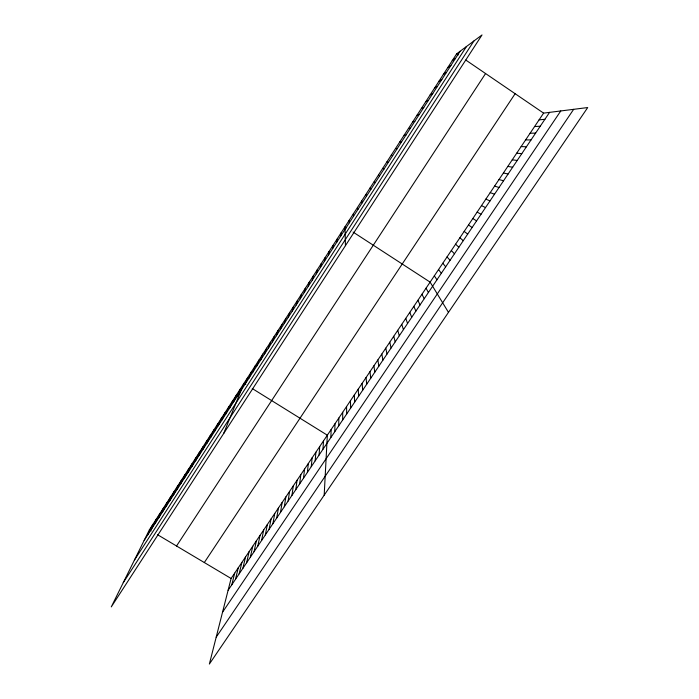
<?xml version="1.0" encoding="UTF-8"?>
<svg xmlns="http://www.w3.org/2000/svg" width="699" height="699" viewBox="0 0 699 699"><rect width="100%" height="100%" fill="white"/><g stroke="black" fill="none" stroke-linecap="round" stroke-linejoin="round"><path stroke-width="1.05" d="M342.693 419.916L342.702 412.296M338.727 425.813L338.84 418.037M340.92 235.773L340.972 233.038M334.777 431.694L334.996 423.769M330.837 437.557L331.16 429.483M324.187 495.163L327.333 435.189L252.26 388.548M336.796 242.151L336.97 239.241M322.973 449.239L323.515 440.868M319.067 455.049L319.705 446.539M315.162 460.851L315.904 452.201M332.689 248.512L332.969 245.428M311.265 466.644L312.112 457.845M307.385 472.41L308.338 463.472M303.515 478.168L304.563 469.09M328.591 254.864L328.993 251.596M299.653 483.918L300.806 474.691M295.799 489.641L297.049 480.274M291.955 495.355L293.309 485.849M324.502 261.19L325.018 257.756M288.119 501.052L289.578 491.406M284.301 506.74L285.856 496.945M280.482 512.402L282.143 502.476M276.682 518.064L278.438 507.998M320.422 267.499L321.051 263.89M272.89 523.7L274.742 513.503M269.106 529.326L271.055 518.99M265.332 534.936L267.376 524.468M316.359 273.798L317.101 270.015M261.566 540.537L263.706 529.929M257.809 546.12L260.045 535.382M312.304 280.072L313.161 276.122M254.06 551.686L256.402 540.816M250.329 557.243L252.758 546.234M246.598 562.782L249.124 551.642M242.885 568.304L245.506 557.042M308.259 286.328L309.229 282.213M239.172 573.818L241.889 562.424M235.476 579.322L238.28 567.789M231.788 584.801L234.689 573.145M304.231 292.575L305.306 288.285M543.604 113.124L231.098 578.484L209.368 664.05L587.719 107.55L543.604 113.124L465.77 60.035M300.212 298.805L301.391 294.349M296.201 305.009L297.494 300.395M292.199 311.204L293.606 306.415M288.206 317.381L289.718 312.427M284.231 323.541L285.847 318.429M280.264 329.683L281.994 324.406M276.306 335.808L278.141 330.374M272.357 341.925L274.296 336.324M268.425 348.015L270.469 342.257M264.493 354.096L266.651 348.181M260.578 360.16L262.833 354.078M256.673 366.206L259.032 359.968M252.776 372.235L255.24 365.839M248.896 378.246L251.465 371.702M245.017 384.249L247.691 377.547M223.663 433.529L243.925 383.375L245.777 384.52M237.302 396.202L240.176 389.186M233.457 402.152L236.428 394.987M229.622 408.085L232.697 400.772M225.803 414.009L228.975 406.538M221.985 419.907L225.261 412.296M218.184 425.796L221.557 418.028M214.392 431.676L217.861 423.76M210.609 437.53L214.174 429.466M206.834 443.376L210.495 435.162M203.068 449.204L206.825 440.851M199.311 455.014L203.164 446.512M195.563 460.816L199.521 452.166M191.832 466.6L195.877 457.81M188.11 472.367L192.251 463.428M184.387 478.116L188.625 469.046M180.683 483.857L185.017 474.638M176.987 489.58L181.408 480.222M173.3 495.294L177.817 485.788M169.621 500.982L174.226 491.345M165.951 506.661L170.652 496.884M162.29 512.332L167.087 502.415M158.647 517.985L163.522 507.928M155.003 523.621L159.975 513.424M151.377 529.239L156.436 518.911M147.751 534.849L152.898 524.381M149.376 529.842L111.281 606.898L482.022 34.95L456.657 53.823L149.376 529.842L151.194 530.925M144.143 540.441L460.082 51.272M134.374 560.187L466.513 46.484M123.26 582.66L473.922 40.97M176.532 546.006L485.569 73.544M204.318 562.546L515.128 93.701M228.11 590.271L549.571 112.364M222.535 612.219L560.773 110.949M216.192 637.173L573.661 109.324M452.209 60.708L455.495 58.375M447.779 67.576L450.925 65.453M443.358 74.426L446.364 72.513M438.946 81.259L441.82 79.546M434.551 88.074L437.286 86.562M430.165 94.863L432.768 93.561M425.796 101.635L428.26 100.542M421.436 108.389L423.769 107.497M417.085 115.125L419.286 114.435M412.751 121.844L414.822 121.346M408.426 128.537L410.365 128.249M539.086 119.852L544.905 119.293M534.578 126.554L540.266 126.204M404.109 135.222L405.927 135.125M530.087 133.247L535.626 133.09M525.604 139.914L531.013 139.957M521.139 146.572L526.399 146.807M399.811 141.88L401.497 141.984M516.683 153.203L521.812 153.64M512.245 159.818L517.225 160.447M507.815 166.414L512.664 167.236M395.529 148.52L397.076 148.817M503.394 172.994L508.103 174.007M498.99 179.556L503.568 180.761M494.595 186.1L499.034 187.489M391.248 155.143L392.672 155.641M490.209 192.627L494.516 194.208M485.84 199.128L490.016 200.901M481.489 205.62L485.525 207.577M386.984 161.749L388.286 162.439M477.137 212.094L481.052 214.235M157.546 534.7L231.098 578.484M472.804 218.542L476.587 220.875M346.608 227.865L344.991 226.817L345.437 245.664M353.091 232.085L430.112 282.125L448.47 312.357M456.657 53.823L458.317 54.95M468.487 224.982L472.131 227.49M382.737 168.337L383.908 169.219M464.171 231.395L467.692 234.095M459.881 237.8L463.262 240.674M455.591 244.187L458.85 247.236M378.491 174.907L379.54 175.973M451.318 250.548L454.446 253.781M447.054 256.9L450.051 260.308M442.799 263.226L445.674 266.817M374.262 181.46L375.188 182.719M438.561 269.543L441.314 273.309M434.332 275.843L436.954 279.783M426.032 288.198L428.408 292.488M370.051 187.996L370.846 189.438M421.96 294.262L424.223 298.718M417.897 300.317L420.038 304.93M413.843 306.345L415.87 311.134M365.839 194.505L366.512 196.139M409.806 312.366L411.711 317.311M405.778 318.36L407.569 323.48M401.759 324.345L403.428 329.622M361.645 201.006L362.196 202.824M397.748 330.321L399.304 335.756M393.755 336.271L395.188 341.872M389.762 342.213L391.091 347.971M357.469 207.481L357.888 209.49M385.787 348.137L387.001 354.052M381.82 354.043L382.921 360.125M377.862 359.933L378.849 366.171M353.292 213.946L353.598 216.14M373.913 365.813L374.786 372.209M369.981 371.676L370.741 378.229M366.049 377.521L366.704 384.232M362.134 383.358L362.676 390.217M349.133 220.386L349.317 222.771M358.229 389.177L358.657 396.193M354.332 394.979L354.646 402.143M350.444 400.763L350.653 408.085M346.564 406.538L346.669 414.009"/></g></svg>
